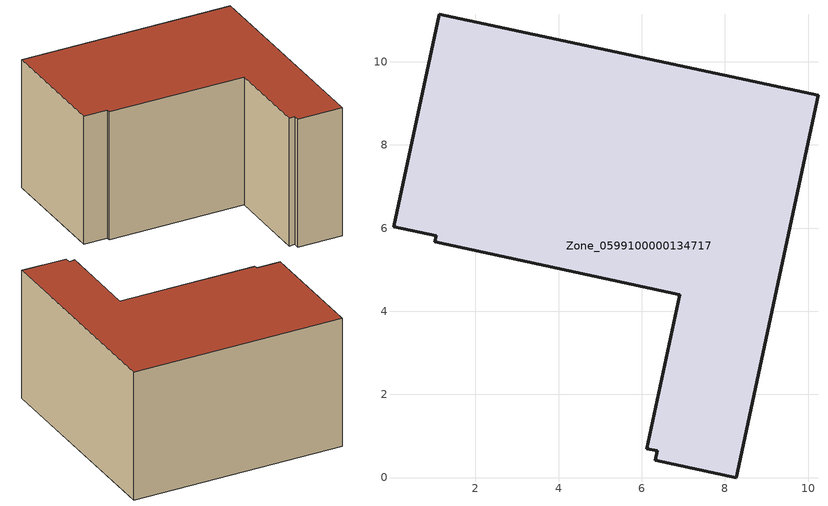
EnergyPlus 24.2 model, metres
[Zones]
Zone_0599100000134717
 floor ground (C_G): 6.37,0.65 6.12,0.69 6.92,4.4 1.03,5.67 1.06,5.81 0.03,6.03 1.13,11.14 10.24,9.2 8.27,0 6.33,0.42 z0
 wall outside (C_F): 8.27,0 10.24,9.2 1.13,11.14 0.03,6.03 1.06,5.81 1.03,5.67 6.92,4.4 6.12,0.69 6.37,0.65 6.33,0.42 8.27,0 z0:5.75
 roof outside (C_R): 6.12,0.69 6.37,0.65 6.33,0.42 8.27,0 10.24,9.2 1.13,11.14 0.03,6.03 1.06,5.81 1.03,5.67 6.92,4.4 z5.75
[BUILDING]
Pand.0599100000134717: North Axis=0; Terrain=City; Loads Convergence Tolerance Value=0.04; Temperature Convergence Tolerance Value=0.4; Solar Distribution=FullExterior; Maximum Number of Warmup Days=25; Minimum Number of Warmup Days=1
[Site:Location]
Rotterdam.The.Hague.AP_ZH_NLD Design_Conditions: Latitude=51.96; Longitude=4.45; Time Zone=1; Elevation=-4.5
[SITE:GROUNDTEMPERATURE:BUILDINGSURFACE]
18, 18, 18, 18, 18, 18, 18, 18, 18, 18, 18, 18
[MATERIAL] Thermal Absorptance=0.9; Solar Absorptance=0.7; Visible Absorptance=0.7
Name | Roughness | Thickness | Conductivity | Density | Specific Heat
G.TC.1975-1991 | MediumSmooth | 0.15 | 0.288461 | 540 | 1210
F.TC.1975-1991 | Rough | 0.3 | 0.230769 | 1920 | 840
R.TC.1975-1991 | MediumRough | 0.2 | 0.153846 | 1500 | 1000
[CONSTRUCTION]
C_G: G.TC.1975-1991
C_F: F.TC.1975-1991
C_R: R.TC.1975-1991
[ZONE]
Zone_0599100000134717: Type=1; Multiplier=1; Ceiling Height=Autocalculate; Volume=Autocalculate; Floor Area=autocalculate; Part of Total Floor Area=Yes
[ZONEINFILTRATION:DESIGNFLOWRATE]
Infil_Zone_0599100000134717: Zone or ZoneList or Space or SpaceList=Zone_0599100000134717; Schedule=AlwaysOn; Design Flow Rate Calculation Method=Flow/Area; Flow Rate per Floor Area=0.003; Constant Term Coefficient=1; Temperature Term Coefficient=0; Velocity Term Coefficient=0; Velocity Squared Term Coefficient=0
[HVACTEMPLATE:ZONE:IDEALLOADSAIRSYSTEM]
Zone_0599100000134717: Maximum Heating Supply Air Temperature=50; Minimum Cooling Supply Air Temperature=13; Maximum Heating Supply Air Humidity Ratio=0.0156; Minimum Cooling Supply Air Humidity Ratio=0.0077; Heating Limit=NoLimit; Cooling Limit=NoLimit; Dehumidification Control Type=ConstantSensibleHeatRatio; Cooling Sensible Heat Ratio=0.7; Dehumidification Setpoint=60; Humidification Control Type=None; Humidification Setpoint=30; Outdoor Air Method=None; Outdoor Air Flow Rate per Person=0.00944; Outdoor Air Flow Rate per Zone Floor Area=0; Outdoor Air Flow Rate per Zone=0; Demand Controlled Ventilation Type=None; Outdoor Air Economizer Type=NoEconomizer; Heat Recovery Type=None; Sensible Heat Recovery Effectiveness=0.7; Latent Heat Recovery Effectiveness=0.65
[ZONECONTROL:THERMOSTAT]
ThermostatControl_Zone_0599100000134717: Zone or ZoneList=Zone_0599100000134717; Control Type Schedule=DualSetpointControlType; Control 1=Thermostat_Zone_0599100000134717; Temperature Difference Between Cutout And Setpoint=0
[THERMOSTATSETPOINT:DUALSETPOINT]
Thermostat_Zone_0599100000134717: Heating Setpoint Temperature Schedule=HeatingSetpoint_Zone_0599100000134717; Cooling Setpoint Temperature Schedule=CoolingSetpoint_Zone_0599100000134717
[SCHEDULE:COMPACT]
HeatingSetpoint_Zone_0599100000134717: Through: 12/31, For: AllDays, Until: 24:00, 21
CoolingSetpoint_Zone_0599100000134717: Through: 12/31, For: AllDays, Until: 24:00, 24
DualSetpointControlType: Through: 12/31, For: AllDays, Until: 24:00, 4
AlwaysOn: Through: 12/31, For: AllDays, Until: 24:00, 1
